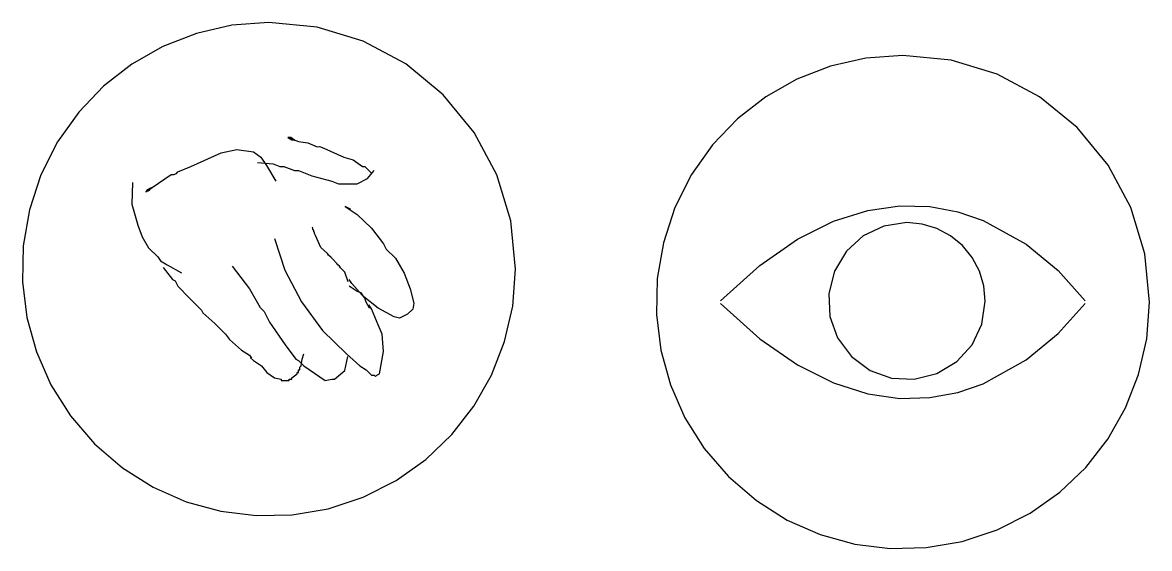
# Model space of a CAD drawing. Extents: x 12.9 to 68.9, y 253 to 279.1.
import ezdxf

# ---------------------------------------------------------------- set-up
doc = ezdxf.new("R2010")
doc.units = 0

msp = doc.modelspace()

# ---------------------------------------------------------------- linework, layer by layer
at = {"layer": 'Admirerer', "color": 7}
for points in [[(56.670166, 277.45), (54.839204, 277.312822), (53.078385, 276.912159), (51.412115, 276.264321), (49.864802, 275.385615), (48.460852, 274.29235), (47.224674, 273.000835), (46.180674, 271.527377), (45.353259, 269.888284), (44.779316, 268.144201), (44.475644, 266.364089), (44.436514, 264.576739), (44.656201, 262.810942), (45.128978, 261.095487), (45.849118, 259.459166), (46.810894, 257.930767), (48.00858, 256.539082), (49.400265, 255.341396), (50.928664, 254.37962), (52.564985, 253.65948), (54.28044, 253.186703), (56.046237, 252.967016), (57.833587, 253.006146), (59.613699, 253.309818), (61.357782, 253.883761), (62.996875, 254.711176), (64.470333, 255.755176), (65.761848, 256.991354), (66.855113, 258.395304), (67.733819, 259.942617), (68.381657, 261.608887), (68.78232, 263.369706), (68.919498, 265.200668), (68.681956, 267.601553), (67.987073, 269.888284), (66.861466, 271.996604), (65.331752, 273.862254), (63.466102, 275.391968), (61.357782, 276.517575), (59.071051, 277.212458), (56.670166, 277.45), (56.670166, 277.45)], [(56.870804, 269.144912), (55.728293, 268.97383), (54.706082, 268.488251), (53.866283, 267.729675), (53.271003, 266.739602), (52.991842, 265.618589), (53.049276, 264.488367), (53.428731, 263.422199), (54.115636, 262.493348), (55.044487, 261.806443), (56.110655, 261.426988), (57.240877, 261.369554), (58.36189, 261.648715), (59.351963, 262.243995), (60.110539, 263.083794), (60.596118, 264.106005), (60.7672, 265.248516), (60.69164, 266.012215), (60.470605, 266.739602), (60.11256, 267.410239), (59.625972, 268.003684), (59.032527, 268.490272), (58.36189, 268.848317), (57.634503, 269.069352), (56.870804, 269.144912), (56.870804, 269.144912)]]:
    msp.add_lwpolyline(points, dxfattribs=at)
at = {"layer": 'Donor', "color": 7}
for points in [[(25.181965, 279.078353), (23.351003, 278.941175), (21.590184, 278.540512), (19.923914, 277.892674), (18.376601, 277.013968), (16.972651, 275.920703), (15.736473, 274.629188), (14.692473, 273.15573), (13.865058, 271.516637), (13.291115, 269.772554), (12.987443, 267.992442), (12.948313, 266.205092), (13.168, 264.439295), (13.640777, 262.72384), (14.360917, 261.087519), (15.322693, 259.55912), (16.520379, 258.167435), (17.912064, 256.969749), (19.440463, 256.007973), (21.076784, 255.287833), (22.792239, 254.815056), (24.558036, 254.595369), (26.345386, 254.634499), (28.125498, 254.938171), (29.869581, 255.512114), (31.508674, 256.339529), (32.982132, 257.383529), (34.273647, 258.619707), (35.366912, 260.023657), (36.245618, 261.57097), (36.893456, 263.23724), (37.294119, 264.998059), (37.431297, 266.829021), (37.193755, 269.229906), (36.498872, 271.516637), (35.373265, 273.624957), (33.843551, 275.490607), (31.977901, 277.020321), (29.869581, 278.145928), (27.58285, 278.840811), (25.181965, 279.078353), (25.181965, 279.078353)], [(26.130132, 273.377305), (26.319839, 273.253583), (26.460058, 273.245335), (26.269453, 273.366607), (26.130132, 273.377305), (26.658014, 273.179349), (27.11991, 273.113369), (27.581807, 272.915414), (27.699552, 272.927748), (27.911732, 272.849424), (28.901509, 272.387528), (29.363405, 272.255558), (29.825301, 271.925632), (29.957273, 271.925632), (30.287198, 271.595706)], [(19.069718, 270.671912), (19.259425, 270.762644), (19.333658, 270.869868), (19.144738, 270.77812), (19.069718, 270.671912), (20.323436, 271.52972), (20.455406, 271.52972), (20.598403, 271.587849), (20.653362, 271.66169), (21.313214, 271.925631), (22.81285, 272.617817), (23.59151, 272.767964), (24.414517, 272.651468), (24.791091, 272.391754), (25.063098, 271.987623), (25.536265, 271.199794)], [(24.612473, 272.123586), (25.404295, 272.057596), (25.734221, 271.925626), (25.932177, 271.925626), (26.460058, 271.72767), (26.658014, 271.72767), (27.317866, 271.46373), (28.307643, 271.199789), (28.637568, 271.067818), (29.561361, 271.067818), (30.089242, 271.331759), (30.419169, 271.72767)], [(18.409866, 271.133809), (18.383194, 270.059254), (18.673806, 269.022284), (18.891579, 268.440036), (19.201688, 267.900535), (19.663584, 267.438639), (19.795555, 267.240683), (20.12548, 267.042727), (20.851317, 266.646815)], [(28.967496, 269.946077), (29.231436, 269.814105), (28.967496, 269.946077), (29.561361, 269.550165), (30.274514, 268.871783), (30.881066, 268.098491), (31.013034, 267.834551), (31.474931, 267.372655), (31.896104, 266.640932), (32.200768, 265.854994), (32.389844, 265.151353), (32.332581, 264.842133), (32.068799, 264.601276), (31.672887, 264.403321), (31.408946, 264.469301), (30.605099, 264.898864), (29.891288, 265.459078), (29.759317, 265.657034), (29.561361, 265.723024), (29.165449, 265.986965)], [(29.120094, 266.201984), (28.957714, 266.689122), (28.741208, 266.905628), (28.687078, 266.986818), (28.605888, 267.040948), (28.551758, 267.122138), (28.335252, 267.338646), (28.281122, 267.419836), (28.145804, 267.52809), (28.091674, 267.60928), (27.766914, 267.906976), (27.496282, 268.502368), (27.442152, 268.610622), (27.442152, 268.664752), (27.415092, 268.691812), (27.415092, 268.745942), (27.360962, 268.827132), (27.360962, 268.881262), (27.333902, 268.908322)], [(25.47028, 268.362432), (25.979811, 266.778286), (26.795828, 265.212531), (27.839871, 263.786548), (29.03348, 262.62172), (29.693333, 262.027854), (30.023257, 261.829898), (30.287198, 261.565958), (30.419169, 261.565958), (30.485159, 261.499968), (30.551139, 261.565958), (30.683111, 261.631938), (30.881067, 262.753687), (30.815077, 263.611493), (30.617121, 264.073389), (30.287194, 264.865213), (30.146314, 265.064259), (30.165703, 264.963188), (30.179852, 264.895611), (30.023253, 265.195138), (29.957273, 265.393094), (29.297421, 266.11893), (29.165449, 266.316886)], [(19.927525, 266.910758), (20.389421, 266.31689), (20.521392, 266.25091), (20.653362, 265.98697), (21.247229, 265.393102), (21.841095, 264.799236), (21.907085, 264.667265), (22.500952, 264.139384), (23.028833, 263.611501), (23.226789, 263.34756), (23.820656, 262.81968), (24.216567, 262.555739), (24.323013, 262.422297), (24.264012, 262.430804), (24.414522, 262.291799), (24.810433, 262.027858), (25.074374, 261.697931), (25.470285, 261.43399), (25.800211, 261.36801), (25.800211, 261.30203), (26.196122, 261.30203), (26.196122, 261.36801), (26.328093, 261.36801), (26.328093, 261.43399), (26.592032, 261.631946), (26.592032, 261.697926), (26.658022, 261.697926), (26.658022, 261.829897), (26.724002, 261.829897), (26.724002, 261.961866), (26.789982, 262.027856), (26.833752, 262.365787), (26.921953, 262.621722)], [(23.358754, 266.976743), (24.216562, 265.854994), (24.744443, 264.931201), (24.942399, 264.733245), (25.206339, 264.205365), (25.998162, 263.083616), (26.526043, 262.357779), (26.658014, 262.291799), (26.921954, 262.027858), (27.977716, 261.302022), (28.307643, 261.368002), (28.439612, 261.368002), (28.952167, 261.809629), (29.099465, 262.489751)]]:
    msp.add_lwpolyline(points, dxfattribs=at)
at = {"layer": 'Layer 1', "color": 7}
for points in [[(47.613113, 265.26813), (49.569093, 267.020679), (51.444785, 268.321461), (53.233855, 269.217208), (54.92997, 269.754657), (56.526794, 269.980541), (58.017996, 269.941595), (59.397239, 269.684555), (60.65819, 269.256154), (62.799882, 268.072209), (64.392399, 266.763639), (65.727219, 265.26813)], [(47.613113, 265.132873), (49.569093, 263.380324), (51.444785, 262.079542), (53.233855, 261.183795), (54.92997, 260.646346), (56.526794, 260.420462), (58.017996, 260.459408), (59.397239, 260.716448), (60.65819, 261.144849), (62.799882, 262.328794), (64.392399, 263.637364), (65.727219, 265.132873)]]:
    msp.add_lwpolyline(points, dxfattribs=at)

doc.saveas('drawing.dxf')
